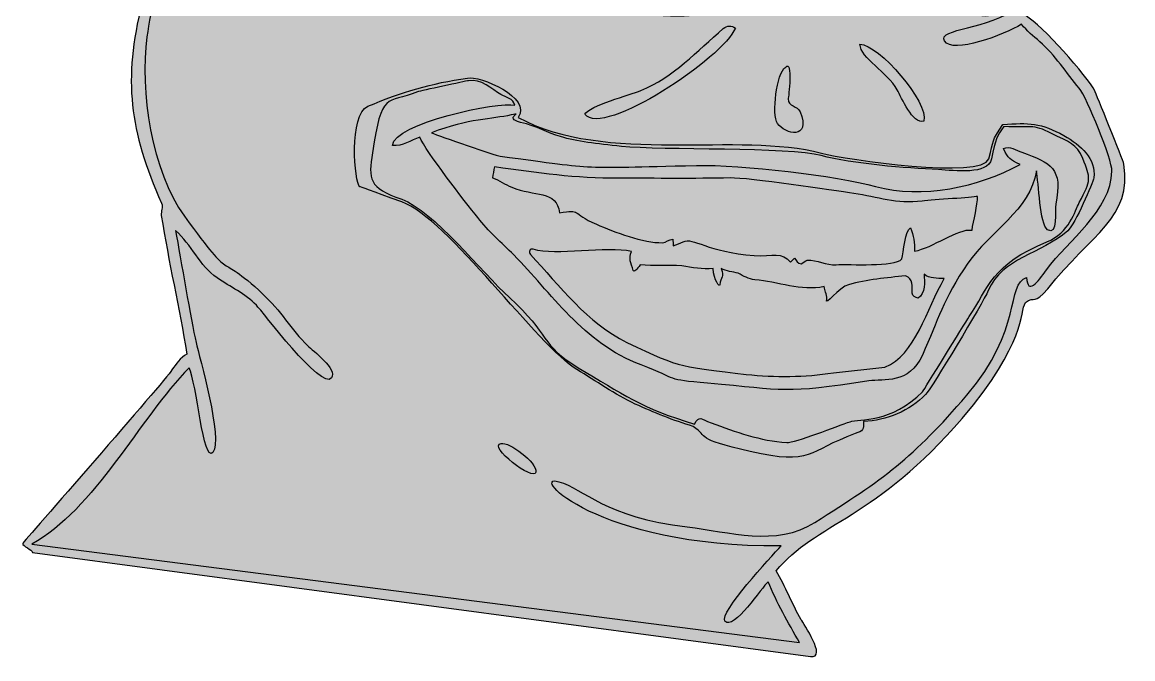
# Model space of a CAD drawing. Header units: millimetres. Extents: x 151 to 318, y -524 to -442.
# Drawn here: x 237.3 to 318.3, y -524.2 to -477.7 of the extents above; entities that cross this region are included whole.
import ezdxf

# ---------------------------------------------------------------- set-up
doc = ezdxf.new("R2010")
doc.units = ezdxf.units.MM
doc.header["$MEASUREMENT"] = 0
doc.layers.add('layer 1', color=7, linetype='Continuous')

msp = doc.modelspace()

# ---------------------------------------------------------------- hatches: boundary and pattern name
at = {"layer": 'layer 1', "true_color": 0x2b2a29}
h = msp.add_hatch(color=250, dxfattribs=at)
edge = h.paths.add_edge_path()
edge.add_spline(control_points=[(276.4222, -443.0042), (278.3652, -443.3502), (280.1379, -444.4755), (281.3663, -446.0076), (281.383, -445.3265), (281.3069, -445.3778), (282.5694, -444.6355), (284.2558, -443.6441), (288.9172, -442.9166), (290.8382, -443.5384), (295.4325, -445.0257), (296.7358, -446.3802), (300.1447, -449.2151), (301.1398, -450.0425), (301.8448, -450.9072), (301.9842, -452.2516), (302.0307, -452.7597), (302.4162, -453.1531), (302.4657, -453.6625), (302.6209, -454.2971), (301.8413, -453.9988), (303.1622, -454.7063), (303.9513, -455.1358), (304.5312, -455.853), (305.3073, -456.3022), (306.9023, -457.2303), (308.3495, -458.5184), (309.2416, -460.1635), (309.4609, -460.5837), (309.7838, -460.98), (309.7899, -461.476), (311.6548, -461.9058), (313.3386, -462.4705), (313.4851, -464.6166), (313.4994, -464.9083), (313.3831, -465.1807), (313.2606, -465.4374), (314.6863, -467.9214), (313.1623, -469.7955), (312.5495, -469.548), (312.4936, -469.6821), (312.457, -469.8229), (312.4411, -469.9686), (312.9604, -469.9302), (313.1098, -470.5354), (313.2253, -470.9319), (313.9361, -472.8641), (310.6077, -475.17), (310.6066, -476.2506), (310.6196, -476.6003), (310.5398, -476.9433), (310.4829, -477.2856), (311.6019, -477.9208), (314.9796, -481.7154), (315.4889, -482.7487), (315.5343, -482.8411), (317.5572, -487.7826), (317.6085, -488.0924), (318.2599, -492.0069), (315.2405, -493.1378), (312.0607, -497.1984), (311.0933, -498.3954), (311.1242, -497.6514), (310.4373, -498.197), (309.9845, -498.9185), (310.5489, -501.0903), (305.8232, -506.6451), (299.6762, -513.8714), (295.1172, -514.3061), (292.2793, -517.7533), (292.9564, -518.9082), (293.4237, -520.1707), (294.1048, -521.3235), (294.233, -521.5485), (296.0293, -524.1754), (294.7829, -524.0079), (294.7829, -524.0079), (238.0923, -516.4098), (238.0923, -516.4098), (238.0923, -516.2257), (237.3424, -515.9484), (237.3771, -515.7681), (237.3973, -515.705), (247.7214, -503.9213), (248.2515, -503.1075), (248.54, -502.6595), (248.8598, -502.2044), (249.3466, -501.9549), (248.7914, -498.5567), (248.0122, -495.2506), (247.4766, -491.8332), (247.4331, -491.5375), (247.6252, -491.2363), (247.4937, -490.9497), (245.1637, -485.661), (244.676, -481.9815), (246.067, -476.3535), (246.764, -473.5332), (247.6812, -468.7419), (248.9742, -466.0753), (249.6489, -464.6831), (250.9854, -461.7619), (251.9894, -460.4984), (252.6854, -459.6232), (255.8812, -454.3334), (256.5247, -453.0884), (258.8458, -448.5988), (257.6901, -446.4795), (264.9982, -443.4577), (267.9084, -442.4642), (273.5847, -442.3383), (276.4222, -443.0042)], knot_values=[0, 0, 0, 0, 0.027027, 0.027027, 0.027027, 0.0540541, 0.0540541, 0.0540541, 0.0810811, 0.0810811, 0.0810811, 0.1081081, 0.1081081, 0.1081081, 0.1351351, 0.1351351, 0.1351351, 0.1621622, 0.1621622, 0.1621622, 0.1891892, 0.1891892, 0.1891892, 0.2162162, 0.2162162, 0.2162162, 0.2432432, 0.2432432, 0.2432432, 0.2702703, 0.2702703, 0.2702703, 0.2972973, 0.2972973, 0.2972973, 0.3243243, 0.3243243, 0.3243243, 0.3513514, 0.3513514, 0.3513514, 0.3783784, 0.3783784, 0.3783784, 0.4054054, 0.4054054, 0.4054054, 0.4324324, 0.4324324, 0.4324324, 0.4594595, 0.4594595, 0.4594595, 0.4864865, 0.4864865, 0.4864865, 0.5135135, 0.5135135, 0.5135135, 0.5405405, 0.5405405, 0.5405405, 0.5675676, 0.5675676, 0.5675676, 0.5945946, 0.5945946, 0.5945946, 0.6216216, 0.6216216, 0.6216216, 0.6486486, 0.6486486, 0.6486486, 0.6756757, 0.6756757, 0.6756757, 0.7027027, 0.7027027, 0.7027027, 0.7297297, 0.7297297, 0.7297297, 0.7567568, 0.7567568, 0.7567568, 0.7837838, 0.7837838, 0.7837838, 0.8108108, 0.8108108, 0.8108108, 0.8378378, 0.8378378, 0.8378378, 0.8648649, 0.8648649, 0.8648649, 0.8918919, 0.8918919, 0.8918919, 0.9189189, 0.9189189, 0.9189189, 0.9459459, 0.9459459, 0.9459459, 0.972973, 0.972973, 0.972973, 1, 1, 1, 1], degree=3, periodic=1)
at = {"layer": 'layer 1', "true_color": 0xfefefe}
h = msp.add_hatch(color=7, dxfattribs=at)
edge = h.paths.add_edge_path()
edge.add_spline(control_points=[(269.0416, -443.644), (273.9185, -443.2542), (279.7276, -443.7452), (281.7648, -448.8741), (282.0218, -449.5378), (282.3265, -450.1816), (282.5999, -450.8381), (277.6079, -449.9055), (273.0245, -449.1137), (268.2482, -451.4557), (267.0222, -452.0567), (265.4507, -452.7521), (264.6521, -453.9101), (265.4894, -454.8635), (268.9212, -450.7865), (274.3248, -450.739), (282.7658, -450.665), (288.41, -452.6657), (290.1059, -461.5654), (284.4603, -459.4235), (284.8389, -460.2558), (279.4438, -459.8054), (274.5237, -459.3945), (275.2786, -458.642), (269.7036, -459.8914), (265.4645, -460.8417), (259.5248, -467.5719), (264.7148, -467.8035), (265.0732, -467.8275), (265.3583, -467.5667), (265.6952, -467.5046), (266.0028, -467.7162), (266.1374, -468.1219), (266.4764, -468.3084), (272.6547, -471.7581), (281.6636, -475.2303), (288.7663, -474.6839), (289.6021, -474.6171), (290.3942, -474.3015), (291.2311, -474.2387), (288.7586, -476.8656), (283.6615, -476.3169), (280.4406, -475.9904), (276.8067, -475.6222), (276.516, -476.1036), (273.3127, -474.3303), (271.4126, -473.2777), (267.7812, -470.2919), (267.5237, -471.3138), (267.3694, -471.9261), (272.2509, -474.9064), (272.73, -475.3186), (274.744, -477.042), (280.8491, -476.8405), (283.8444, -477.2473), (285.8339, -477.5176), (294.6389, -476.9811), (292.4391, -473.2076), (292.2592, -473.2705), (292.0791, -473.328), (291.898, -473.3796), (291.4024, -467.1545), (287.6526, -465.9126), (282.5218, -463.3976), (278.9586, -461.651), (270.3427, -461.3018), (267.3315, -464.3021), (265.5668, -466.0606), (265.457, -466.7191), (264.3951, -466.759), (264.4903, -465.3276), (268.0075, -461.2753), (271.3993, -460.6895), (277.793, -459.5863), (284.7284, -461.743), (289.514, -466.2218), (292.2647, -468.7963), (292.5543, -472.9161), (293.9633, -472.0937), (293.4043, -467.9395), (288.1989, -462.8173), (284.4151, -461.6073), (283.7313, -461.3903), (283.0441, -461.1646), (282.4206, -460.8012), (284.3629, -461.0911), (286.197, -461.1372), (288.0425, -461.9253), (293.4522, -464.2363), (291.8701, -466.1989), (293.2318, -468.5289), (294.7336, -467.0993), (292.7612, -463.7383), (291.3447, -462.2643), (291.1621, -462.0747), (290.5808, -457.3743), (289.0019, -455.5042), (282.0508, -447.2704), (286.2099, -457.1857), (281.5708, -446.2866), (284.1557, -445.2094), (287.0419, -443.7224), (290.5916, -444.5049), (293.3372, -445.137), (299.3755, -448.9769), (300.9795, -451.7256), (301.3746, -452.403), (301.369, -453.2059), (301.8114, -453.8902), (298.8295, -452.1961), (289.9267, -451.2912), (287.908, -453.4993), (288.692, -454.2776), (297.3254, -449.986), (306.4053, -458.135), (307.3817, -459.0059), (308.1629, -460.0907), (308.7406, -461.2604), (306.8704, -461.128), (299.9902, -461.0794), (298.8343, -461.8657), (300.0368, -463.4425), (307.4847, -460.6847), (311.3574, -462.8997), (311.6813, -463.0798), (311.7693, -463.4622), (311.8754, -463.7881), (303.8433, -460.3812), (296.3686, -464.3639), (296.4401, -465.9548), (298.0039, -466.1029), (299.6114, -463.2886), (305.1838, -463.2278), (307.4228, -463.203), (312.9215, -463.8829), (312.1839, -467.3287), (310.1761, -465.568), (308.5561, -464.2103), (305.1828, -464.3632), (297.3297, -464.7182), (298.2776, -468.0739), (295.0195, -471.947), (294.1939, -472.9283), (295.8881, -473.9673), (296.9917, -474.0435), (299.05, -474.1853), (306.6273, -474.5087), (308.0556, -474.0556), (309.756, -473.5163), (310.7145, -472.4427), (311.8865, -471.1394), (312.4447, -472.82), (309.4653, -475.6107), (308.0788, -476.1056), (307.49, -476.3119), (306.8645, -476.4275), (306.3212, -476.7483), (306.9542, -477.8753), (309.0117, -476.9605), (309.8668, -476.6056), (307.8123, -478.3426), (303.9933, -478.1612), (304.5414, -479.113), (305.1179, -480.1142), (308.9014, -478.6488), (310.149, -477.8976), (310.5508, -478.3636), (311.0153, -478.7659), (311.4796, -479.1666), (312.5799, -480.1111), (313.4332, -481.4552), (314.3636, -482.5634), (314.894, -483.1962), (316.7656, -487.8064), (316.7435, -488.5995), (316.6618, -491.533), (313.5414, -493.638), (311.9776, -495.7962), (311.3328, -496.715), (310.5905, -497.6753), (310.5247, -496.3734), (309.0188, -496.8434), (310.2643, -500.1627), (306.1663, -504.9574), (302.2361, -509.5557), (300.1011, -511.0503), (295.0986, -514.2344), (292.288, -516.023), (288.8415, -514.9061), (285.8034, -514.55), (279.7439, -513.8395), (278.3016, -511.7894), (276.4385, -511.2553), (274.2621, -510.6311), (279.0725, -516.0224), (292.6325, -515.9463), (291.9178, -516.7364), (288.0844, -520.8341), (288.5464, -521.4245), (289.1368, -522.1789), (291.2878, -518.8992), (291.6874, -518.5527), (292.3103, -520.089), (293.1531, -521.5473), (293.9753, -522.9847), (293.9753, -522.9847), (238.0316, -515.803), (238.0316, -515.803), (242.6019, -513.3389), (245.8906, -506.6333), (249.4962, -502.9506), (250.0762, -504.0149), (250.5149, -509.9484), (251.2314, -509.1192), (252.0028, -508.227), (250.2343, -502.0928), (250.0062, -501.0953), (249.6408, -499.4953), (248.8936, -495.0221), (248.5188, -492.9394), (249.6721, -493.9622), (250.2613, -495.5013), (251.5422, -496.3978), (252.5126, -497.0394), (253.5811, -497.5565), (254.4089, -498.3923), (254.7609, -498.7364), (259.1905, -504.6466), (259.8742, -503.6907), (260.3279, -503.0556), (258.512, -501.6893), (258.1438, -501.3371), (256.9486, -500.1914), (256.1322, -498.712), (254.9026, -497.5979), (251.2682, -494.1922), (252.9923, -497.1487), (249.1665, -491.8981), (246.7686, -488.6072), (245.8856, -482.7558), (246.4294, -478.8084), (246.9681, -474.8971), (249.3721, -466.2549), (251.5312, -462.9767), (253.554, -459.9047), (256.6297, -455.0383), (258.0012, -451.735), (260.3239, -446.1382), (263.2651, -444.4288), (269.0416, -443.644)], knot_values=[0, 0, 0, 0, 0.0120482, 0.0120482, 0.0120482, 0.0240964, 0.0240964, 0.0240964, 0.0361446, 0.0361446, 0.0361446, 0.0481928, 0.0481928, 0.0481928, 0.060241, 0.060241, 0.060241, 0.0722892, 0.0722892, 0.0722892, 0.0843373, 0.0843373, 0.0843373, 0.0963855, 0.0963855, 0.0963855, 0.1084337, 0.1084337, 0.1084337, 0.1204819, 0.1204819, 0.1204819, 0.1325301, 0.1325301, 0.1325301, 0.1445783, 0.1445783, 0.1445783, 0.1566265, 0.1566265, 0.1566265, 0.1686747, 0.1686747, 0.1686747, 0.1807229, 0.1807229, 0.1807229, 0.1927711, 0.1927711, 0.1927711, 0.2048193, 0.2048193, 0.2048193, 0.2168675, 0.2168675, 0.2168675, 0.2289157, 0.2289157, 0.2289157, 0.2409639, 0.2409639, 0.2409639, 0.253012, 0.253012, 0.253012, 0.2650602, 0.2650602, 0.2650602, 0.2771084, 0.2771084, 0.2771084, 0.2891566, 0.2891566, 0.2891566, 0.3012048, 0.3012048, 0.3012048, 0.313253, 0.313253, 0.313253, 0.3253012, 0.3253012, 0.3253012, 0.3373494, 0.3373494, 0.3373494, 0.3493976, 0.3493976, 0.3493976, 0.3614458, 0.3614458, 0.3614458, 0.373494, 0.373494, 0.373494, 0.3855422, 0.3855422, 0.3855422, 0.3975904, 0.3975904, 0.3975904, 0.4096386, 0.4096386, 0.4096386, 0.4216867, 0.4216867, 0.4216867, 0.4337349, 0.4337349, 0.4337349, 0.4457831, 0.4457831, 0.4457831, 0.4578313, 0.4578313, 0.4578313, 0.4698795, 0.4698795, 0.4698795, 0.4819277, 0.4819277, 0.4819277, 0.4939759, 0.4939759, 0.4939759, 0.5060241, 0.5060241, 0.5060241, 0.5180723, 0.5180723, 0.5180723, 0.5301205, 0.5301205, 0.5301205, 0.5421687, 0.5421687, 0.5421687, 0.5542169, 0.5542169, 0.5542169, 0.5662651, 0.5662651, 0.5662651, 0.5783133, 0.5783133, 0.5783133, 0.5903614, 0.5903614, 0.5903614, 0.6024096, 0.6024096, 0.6024096, 0.6144578, 0.6144578, 0.6144578, 0.626506, 0.626506, 0.626506, 0.6385542, 0.6385542, 0.6385542, 0.6506024, 0.6506024, 0.6506024, 0.6626506, 0.6626506, 0.6626506, 0.6746988, 0.6746988, 0.6746988, 0.686747, 0.686747, 0.686747, 0.6987952, 0.6987952, 0.6987952, 0.7108434, 0.7108434, 0.7108434, 0.7228916, 0.7228916, 0.7228916, 0.7349398, 0.7349398, 0.7349398, 0.746988, 0.746988, 0.746988, 0.7590361, 0.7590361, 0.7590361, 0.7710843, 0.7710843, 0.7710843, 0.7831325, 0.7831325, 0.7831325, 0.7951807, 0.7951807, 0.7951807, 0.8072289, 0.8072289, 0.8072289, 0.8192771, 0.8192771, 0.8192771, 0.8313253, 0.8313253, 0.8313253, 0.8433735, 0.8433735, 0.8433735, 0.8554217, 0.8554217, 0.8554217, 0.8674699, 0.8674699, 0.8674699, 0.8795181, 0.8795181, 0.8795181, 0.8915663, 0.8915663, 0.8915663, 0.9036145, 0.9036145, 0.9036145, 0.9156627, 0.9156627, 0.9156627, 0.9277108, 0.9277108, 0.9277108, 0.939759, 0.939759, 0.939759, 0.9518072, 0.9518072, 0.9518072, 0.9638554, 0.9638554, 0.9638554, 0.9759036, 0.9759036, 0.9759036, 0.9879518, 0.9879518, 0.9879518, 1, 1, 1, 1], degree=3, periodic=1)
h = msp.add_hatch(color=7, dxfattribs=at)
edge = h.paths.add_edge_path()
edge.add_spline(control_points=[(288.4262, -478.2103), (286.499, -479.8337), (284.8229, -481.7561), (282.4185, -482.7314), (281.6638, -483.0376), (278.6026, -483.8549), (278.3388, -484.457), (279.6645, -486.2155), (288.4672, -480.3132), (289.3024, -478.1678), (289.0455, -477.9422), (288.6731, -477.9988), (288.4262, -478.2103)], knot_values=[0, 0, 0, 0, 0.25, 0.25, 0.25, 0.5, 0.5, 0.5, 0.75, 0.75, 0.75, 1, 1, 1, 1], degree=3, periodic=1)
h = msp.add_hatch(color=7, dxfattribs=at)
edge = h.paths.add_edge_path()
edge.add_spline(control_points=[(298.381, -479.3569), (298.419, -480.3732), (300.3761, -481.38), (301.0927, -482.6706), (301.4074, -483.237), (302.2206, -485.2045), (303.0417, -484.9555), (303.4052, -483.6136), (299.7536, -479.3397), (298.381, -479.3569)], knot_values=[0, 0, 0, 0, 0.3333333, 0.3333333, 0.3333333, 0.6666667, 0.6666667, 0.6666667, 1, 1, 1, 1], degree=3, periodic=1)
h = msp.add_hatch(color=7, dxfattribs=at)
edge = h.paths.add_edge_path()
edge.add_spline(control_points=[(292.9705, -481.0226), (292.2873, -481.4519), (291.9468, -484.4893), (292.3694, -485.1257), (292.915, -485.9469), (294.8597, -486.3295), (294.0208, -484.2706), (293.8449, -483.8526), (293.105, -483.8719), (293.1567, -483.3427), (293.1624, -483.2382), (293.5189, -480.4503), (292.9705, -481.0226)], knot_values=[0, 0, 0, 0, 0.25, 0.25, 0.25, 0.5, 0.5, 0.5, 0.75, 0.75, 0.75, 1, 1, 1, 1], degree=3, periodic=1)
h = msp.add_hatch(color=7, dxfattribs=at)
edge = h.paths.add_edge_path()
edge.add_spline(control_points=[(269.7835, -481.8156), (267.1909, -482.1969), (264.9531, -482.8391), (262.52, -483.8779), (261.1307, -484.471), (261.5332, -489.4919), (261.9485, -489.7467), (261.9545, -489.75), (262.7517, -490.0352), (265.0114, -490.848), (268.2557, -492.0012), (275.0093, -501.4426), (277.7529, -503.0781), (279.156, -503.9151), (280.521, -504.8902), (281.9999, -505.5907), (283.3787, -506.2169), (284.7815, -506.7998), (286.2367, -507.224), (287.4239, -508.0261), (286.2417, -508.1017), (290.392, -509.0563), (294.9502, -510.1048), (294.5255, -509.0202), (298.0317, -507.754), (298.6019, -507.5482), (298.6854, -507.4509), (298.636, -506.8586), (300.3064, -506.834), (302.0273, -506.0721), (303.1681, -504.8936), (303.5633, -504.4857), (307.3585, -498.1981), (307.7235, -497.3228), (308.7309, -494.9091), (311.5725, -494.6718), (313.5192, -492.962), (314.0613, -492.486), (315.3673, -489.4315), (315.418, -489.0921), (315.6064, -487.7131), (314.4713, -486.7), (313.2371, -486.0108), (311.5958, -485.0946), (310.6648, -485.047), (308.7962, -485.2148), (307.9147, -486.4386), (308.1703, -486.326), (307.7631, -487.7128), (307.3306, -489.1852), (297.3306, -487.7734), (295.571, -487.295), (289.6295, -485.6792), (279.8067, -488.1612), (273.4768, -484.6886), (274.5392, -483.2234), (270.6492, -481.6211), (269.7835, -481.8156)], knot_values=[0, 0, 0, 0, 0.0526316, 0.0526316, 0.0526316, 0.1052632, 0.1052632, 0.1052632, 0.1578947, 0.1578947, 0.1578947, 0.2105263, 0.2105263, 0.2105263, 0.2631579, 0.2631579, 0.2631579, 0.3157895, 0.3157895, 0.3157895, 0.3684211, 0.3684211, 0.3684211, 0.4210526, 0.4210526, 0.4210526, 0.4736842, 0.4736842, 0.4736842, 0.5263158, 0.5263158, 0.5263158, 0.5789474, 0.5789474, 0.5789474, 0.6315789, 0.6315789, 0.6315789, 0.6842105, 0.6842105, 0.6842105, 0.7368421, 0.7368421, 0.7368421, 0.7894737, 0.7894737, 0.7894737, 0.8421053, 0.8421053, 0.8421053, 0.8947368, 0.8947368, 0.8947368, 0.9473684, 0.9473684, 0.9473684, 1, 1, 1, 1], degree=3, periodic=1)
h = msp.add_hatch(color=7, dxfattribs=at)
edge = h.paths.add_edge_path()
edge.add_spline(control_points=[(269.8552, -482.0162), (270.7846, -481.8068), (271.5555, -482.6462), (272.2178, -483.0277), (272.5924, -483.2305), (273.1297, -483.3071), (273.2258, -483.8021), (272.136, -483.4852), (264.3536, -485.1218), (264.3314, -486.7324), (265.0589, -486.8277), (265.6568, -486.3509), (266.3136, -486.1365), (266.7159, -487.1219), (269.635, -490.8777), (270.5302, -491.9851), (271.3072, -492.9879), (272.2604, -493.8329), (273.163, -494.7169), (275.8679, -497.4491), (278.1999, -501.1363), (282.4348, -502.7455), (285.3314, -503.8461), (284.0959, -503.7907), (287.2835, -504.0742), (293.0123, -504.583), (292.796, -504.8749), (299.0377, -503.9059), (300.121, -503.7377), (301.9478, -504.1842), (302.9295, -502.0247), (304.1166, -499.414), (304.4117, -497.9817), (306.2395, -495.3202), (307.8034, -493.0426), (310.8008, -491.4431), (311.242, -488.5883), (311.3963, -489.4407), (311.4841, -492.4978), (312.0453, -492.8756), (312.8008, -493.3835), (312.5735, -491.3912), (312.6493, -491.0146), (313.1811, -488.3764), (312.3076, -488.0106), (310.1846, -487.2335), (309.7514, -487.0897), (309.3072, -486.7561), (308.8379, -486.947), (309.2266, -487.7463), (309.2605, -487.7258), (310.0458, -488.1245), (307.0239, -489.7677), (302.9053, -490.6484), (299.5182, -489.7174), (296.7091, -488.9454), (289.7022, -488.1194), (286.4652, -488.1924), (277.5993, -488.3923), (279.703, -488.5038), (272.1653, -487.5195), (271.8531, -487.479), (267.7528, -486.0662), (267.1526, -485.8055), (269.9045, -484.7592), (271.559, -484.8297), (272.9696, -484.5067), (274.0009, -484.2699), (272.3135, -484.716), (273.6595, -485.0484), (274.8613, -485.3452), (275.6319, -485.8099), (276.573, -486.0899), (277.7761, -486.4479), (279.1578, -486.6055), (281.0023, -486.8007), (283.9245, -487.1097), (293.2505, -486.8397), (295.5567, -487.4667), (297.845, -488.0891), (301.7276, -488.3839), (304.1065, -488.4979), (305.2847, -488.5543), (307.7133, -488.9023), (307.9564, -487.7202), (308.2647, -486.2202), (308.3578, -486.0666), (308.875, -485.358), (310.8563, -485.4357), (310.9301, -485.1519), (312.3479, -485.854), (313.5967, -486.4814), (314.1817, -486.6211), (314.6126, -487.6865), (315.201, -489.142), (315.25, -489.2067), (314.3566, -490.9054), (314.0406, -491.5066), (313.6564, -493.0904), (311.9878, -493.768), (307.9947, -495.3896), (307.7158, -497.1478), (306.3468, -499.2168), (305.9735, -499.781), (303.0339, -504.5953), (302.9392, -504.6931), (300.6984, -507.0077), (298.3117, -506.6508), (297.6585, -506.88), (296.7521, -507.1976), (293.642, -508.4268), (293.0423, -508.4058), (291.1215, -508.2718), (289.3296, -507.632), (287.536, -506.9685), (286.7639, -506.6827), (286.6838, -506.4014), (286.3316, -507.0497), (282.5396, -505.9451), (281.0232, -504.8322), (277.853, -502.9422), (275.1116, -501.308), (275.7903, -500.5067), (272.8502, -497.8344), (270.8339, -496.0019), (267.2906, -491.468), (264.9971, -490.6617), (262.5528, -489.8025), (262.5753, -489.1998), (262.861, -487.2677), (263.532, -482.7272), (263.871, -483.7127), (266.149, -482.8284), (266.3345, -482.7564), (269.6605, -482.0447), (269.8552, -482.0162)], knot_values=[0, 0, 0, 0, 0.0222222, 0.0222222, 0.0222222, 0.0444444, 0.0444444, 0.0444444, 0.0666667, 0.0666667, 0.0666667, 0.0888889, 0.0888889, 0.0888889, 0.1111111, 0.1111111, 0.1111111, 0.1333333, 0.1333333, 0.1333333, 0.1555556, 0.1555556, 0.1555556, 0.1777778, 0.1777778, 0.1777778, 0.2, 0.2, 0.2, 0.2222222, 0.2222222, 0.2222222, 0.2444444, 0.2444444, 0.2444444, 0.2666667, 0.2666667, 0.2666667, 0.2888889, 0.2888889, 0.2888889, 0.3111111, 0.3111111, 0.3111111, 0.3333333, 0.3333333, 0.3333333, 0.3555556, 0.3555556, 0.3555556, 0.3777778, 0.3777778, 0.3777778, 0.4, 0.4, 0.4, 0.4222222, 0.4222222, 0.4222222, 0.4444444, 0.4444444, 0.4444444, 0.4666667, 0.4666667, 0.4666667, 0.4888889, 0.4888889, 0.4888889, 0.5111111, 0.5111111, 0.5111111, 0.5333333, 0.5333333, 0.5333333, 0.5555556, 0.5555556, 0.5555556, 0.5777778, 0.5777778, 0.5777778, 0.6, 0.6, 0.6, 0.6222222, 0.6222222, 0.6222222, 0.6444444, 0.6444444, 0.6444444, 0.6666667, 0.6666667, 0.6666667, 0.6888889, 0.6888889, 0.6888889, 0.7111111, 0.7111111, 0.7111111, 0.7333333, 0.7333333, 0.7333333, 0.7555556, 0.7555556, 0.7555556, 0.7777778, 0.7777778, 0.7777778, 0.8, 0.8, 0.8, 0.8222222, 0.8222222, 0.8222222, 0.8444444, 0.8444444, 0.8444444, 0.8666667, 0.8666667, 0.8666667, 0.8888889, 0.8888889, 0.8888889, 0.9111111, 0.9111111, 0.9111111, 0.9333333, 0.9333333, 0.9333333, 0.9555556, 0.9555556, 0.9555556, 0.9777778, 0.9777778, 0.9777778, 1, 1, 1, 1], degree=3, periodic=1)
h = msp.add_hatch(color=7, dxfattribs=at)
edge = h.paths.add_edge_path()
edge.add_spline(control_points=[(271.7634, -488.303), (274.9586, -488.7492), (277.5902, -489.1314), (280.8561, -489.1257), (283.5587, -489.121), (286.2533, -489.1618), (288.9552, -489.1034), (290.1775, -489.0771), (296.5069, -490.0189), (297.9375, -490.2294), (299.6614, -490.4831), (301.0448, -491.0388), (302.9069, -490.786), (303.7864, -490.6669), (306.5873, -490.555), (306.9515, -490.4449), (306.9728, -491.0412), (306.6287, -492.2632), (306.5486, -492.915), (305.5322, -492.7463), (303.6668, -494.2336), (302.3619, -494.4399), (302.3667, -493.861), (302.305, -493.2784), (302.066, -492.7463), (301.6806, -492.8348), (301.5501, -494.6036), (301.4287, -495.0035), (300.9198, -495.6426), (297.6476, -495.3506), (296.6384, -495.4407), (295.9159, -495.4901), (295.2642, -495.046), (294.5448, -495.0976), (294.3849, -495.1674), (294.2514, -495.2838), (294.0966, -495.3615), (293.8527, -495.3881), (293.7586, -495.0966), (293.6067, -494.9579), (293.5078, -495.0541), (293.4084, -495.1521), (293.3114, -495.2514), (292.7321, -494.448), (292.0309, -494.8555), (290.6622, -494.7576), (287.2972, -494.5172), (286.2003, -493.4136), (285.5088, -493.7536), (285.269, -493.8632), (285.031, -493.9723), (284.7831, -494.0615), (284.7701, -493.8965), (284.757, -493.7337), (284.7427, -493.5706), (284.4757, -493.6112), (284.248, -493.7861), (283.9847, -493.8257), (282.6467, -493.8572), (280.441, -493.0345), (279.1845, -492.4848), (277.2686, -491.6471), (278.1319, -491.3677), (276.4799, -491.6419), (276.3095, -489.9646), (274.6241, -490.4697), (273.0051, -489.7749), (272.5235, -489.582), (272.0944, -489.2833), (271.6136, -489.0901), (271.6491, -488.825), (271.6936, -488.5611), (271.7634, -488.303)], knot_values=[0, 0, 0, 0, 0.0416667, 0.0416667, 0.0416667, 0.0833333, 0.0833333, 0.0833333, 0.125, 0.125, 0.125, 0.1666667, 0.1666667, 0.1666667, 0.2083333, 0.2083333, 0.2083333, 0.25, 0.25, 0.25, 0.2916667, 0.2916667, 0.2916667, 0.3333333, 0.3333333, 0.3333333, 0.375, 0.375, 0.375, 0.4166667, 0.4166667, 0.4166667, 0.4583333, 0.4583333, 0.4583333, 0.5, 0.5, 0.5, 0.5416667, 0.5416667, 0.5416667, 0.5833333, 0.5833333, 0.5833333, 0.625, 0.625, 0.625, 0.6666667, 0.6666667, 0.6666667, 0.7083333, 0.7083333, 0.7083333, 0.75, 0.75, 0.75, 0.7916667, 0.7916667, 0.7916667, 0.8333333, 0.8333333, 0.8333333, 0.875, 0.875, 0.875, 0.9166667, 0.9166667, 0.9166667, 0.9583333, 0.9583333, 0.9583333, 1, 1, 1, 1], degree=3, periodic=1)
h = msp.add_hatch(color=7, dxfattribs=at)
edge = h.paths.add_edge_path()
edge.add_spline(control_points=[(274.373, -494.6781), (274.2, -494.5229), (274.3377, -494.2102), (274.5816, -494.3043), (276.2044, -494.8166), (279.9363, -494.0429), (281.7336, -494.466), (281.4908, -494.9846), (281.7156, -495.2784), (281.8511, -495.8541), (281.8817, -495.9838), (282.154, -495.7745), (282.364, -495.4334), (283.3726, -495.5602), (284.3935, -495.4437), (285.4055, -495.5118), (286.1543, -495.6439), (286.9132, -495.7725), (287.6774, -495.714), (287.7553, -496.5983), (288.1657, -497.094), (288.1758, -496.9089), (288.2106, -496.2769), (288.5331, -496.3749), (288.2711, -495.6956), (288.6536, -495.9123), (289.0977, -495.9508), (289.5178, -496.055), (289.8982, -496.2523), (290.2735, -496.4901), (290.7141, -496.5232), (292.3817, -496.6609), (294.0977, -497.3888), (295.7753, -497.0322), (295.7905, -497.3338), (295.9571, -497.5175), (295.9757, -497.9672), (295.7512, -498.5541), (296.8954, -497.0443), (297.5378, -496.8925), (298.8979, -496.5232), (300.3076, -496.3755), (301.7028, -496.2532), (302.2604, -496.4161), (302.1975, -497.0484), (302.1935, -497.5058), (302.1704, -497.7507), (302.4415, -497.8086), (302.6165, -497.8805), (303.1489, -497.4886), (303.0961, -496.7135), (303.0476, -496.1215), (303.4575, -496.4666), (304.0189, -496.4138), (304.5188, -496.4386), (303.2735, -498.6479), (302.3731, -502.0787), (300.2053, -502.8929), (300.2053, -502.8929), (296.4431, -503.3072), (296.4431, -503.3072), (294.3464, -503.655), (292.2094, -503.636), (290.0997, -503.4364), (285.4886, -502.8246), (285.4862, -503.0966), (281.4036, -501.0953), (278.5091, -499.6758), (276.5043, -496.9963), (274.373, -494.6781)], knot_values=[0, 0, 0, 0, 0.0434783, 0.0434783, 0.0434783, 0.0869565, 0.0869565, 0.0869565, 0.1304348, 0.1304348, 0.1304348, 0.173913, 0.173913, 0.173913, 0.2173913, 0.2173913, 0.2173913, 0.2608696, 0.2608696, 0.2608696, 0.3043478, 0.3043478, 0.3043478, 0.3478261, 0.3478261, 0.3478261, 0.3913043, 0.3913043, 0.3913043, 0.4347826, 0.4347826, 0.4347826, 0.4782609, 0.4782609, 0.4782609, 0.5217391, 0.5217391, 0.5217391, 0.5652174, 0.5652174, 0.5652174, 0.6086957, 0.6086957, 0.6086957, 0.6521739, 0.6521739, 0.6521739, 0.6956522, 0.6956522, 0.6956522, 0.7391304, 0.7391304, 0.7391304, 0.7826087, 0.7826087, 0.7826087, 0.826087, 0.826087, 0.826087, 0.8695652, 0.8695652, 0.8695652, 0.9130435, 0.9130435, 0.9130435, 0.9565217, 0.9565217, 0.9565217, 1, 1, 1, 1], degree=3, periodic=1)
h = msp.add_hatch(color=7, dxfattribs=at)
edge = h.paths.add_edge_path()
edge.add_spline(control_points=[(272.2461, -508.4755), (271.1701, -508.6246), (274.6502, -511.307), (274.7678, -510.5548), (274.8753, -509.8685), (272.793, -508.3058), (272.2461, -508.4755)], knot_values=[0, 0, 0, 0, 0.5, 0.5, 0.5, 1, 1, 1, 1], degree=3, periodic=1)

# ---------------------------------------------------------------- linework, layer by layer
at = {"layer": 'layer 1', "color": 250}
msp.add_open_spline([(276.4222, -443.0042), (278.3652, -443.3502), (280.1379, -444.4755), (281.3663, -446.0076), (281.383, -445.3265), (281.3069, -445.3778), (282.5694, -444.6355), (284.2558, -443.6441), (288.9172, -442.9166), (290.8382, -443.5384), (295.4325, -445.0257), (296.7358, -446.3802), (300.1447, -449.2151), (301.1398, -450.0425), (301.8448, -450.9072), (301.9842, -452.2516), (302.0307, -452.7597), (302.4162, -453.1531), (302.4657, -453.6625), (302.6209, -454.2971), (301.8413, -453.9988), (303.1622, -454.7063), (303.9513, -455.1358), (304.5312, -455.853), (305.3073, -456.3022), (306.9023, -457.2303), (308.3495, -458.5184), (309.2416, -460.1635), (309.4609, -460.5837), (309.7838, -460.98), (309.7899, -461.476), (311.6548, -461.9058), (313.3386, -462.4705), (313.4851, -464.6166), (313.4994, -464.9083), (313.3831, -465.1807), (313.2606, -465.4374), (314.6863, -467.9214), (313.1623, -469.7955), (312.5495, -469.548), (312.4936, -469.6821), (312.457, -469.8229), (312.4411, -469.9686), (312.9604, -469.9302), (313.1098, -470.5354), (313.2253, -470.9319), (313.9361, -472.8641), (310.6077, -475.17), (310.6066, -476.2506), (310.6196, -476.6003), (310.5398, -476.9433), (310.4829, -477.2856), (311.6019, -477.9208), (314.9796, -481.7154), (315.4889, -482.7487), (315.5343, -482.8411), (317.5572, -487.7826), (317.6085, -488.0924), (318.2599, -492.0069), (315.2405, -493.1378), (312.0607, -497.1984), (311.0933, -498.3954), (311.1242, -497.6514), (310.4373, -498.197), (309.9845, -498.9185), (310.5489, -501.0903), (305.8232, -506.6451), (299.6762, -513.8714), (295.1172, -514.3061), (292.2793, -517.7533), (292.9564, -518.9082), (293.4237, -520.1707), (294.1048, -521.3235), (294.233, -521.5485), (296.0293, -524.1754), (294.7829, -524.0079), (294.7829, -524.0079), (238.0923, -516.4098), (238.0923, -516.4098), (238.0923, -516.2257), (237.3424, -515.9484), (237.3771, -515.7681), (237.3973, -515.705), (247.7214, -503.9213), (248.2515, -503.1075), (248.54, -502.6595), (248.8598, -502.2044), (249.3466, -501.9549), (248.7914, -498.5567), (248.0122, -495.2506), (247.4766, -491.8332), (247.4331, -491.5375), (247.6252, -491.2363), (247.4937, -490.9497), (245.1637, -485.661), (244.676, -481.9815), (246.067, -476.3535), (246.764, -473.5332), (247.6812, -468.7419), (248.9742, -466.0753), (249.6489, -464.6831), (250.9854, -461.7619), (251.9894, -460.4984), (252.6854, -459.6232), (255.8812, -454.3334), (256.5247, -453.0884), (258.8458, -448.5988), (257.6901, -446.4795), (264.9982, -443.4577), (267.9084, -442.4642), (273.5847, -442.3383), (276.4222, -443.0042)], degree=3, knots=[0, 0, 0, 0, 0.027027, 0.027027, 0.027027, 0.0540541, 0.0540541, 0.0540541, 0.0810811, 0.0810811, 0.0810811, 0.1081081, 0.1081081, 0.1081081, 0.1351351, 0.1351351, 0.1351351, 0.1621622, 0.1621622, 0.1621622, 0.1891892, 0.1891892, 0.1891892, 0.2162162, 0.2162162, 0.2162162, 0.2432432, 0.2432432, 0.2432432, 0.2702703, 0.2702703, 0.2702703, 0.2972973, 0.2972973, 0.2972973, 0.3243243, 0.3243243, 0.3243243, 0.3513514, 0.3513514, 0.3513514, 0.3783784, 0.3783784, 0.3783784, 0.4054054, 0.4054054, 0.4054054, 0.4324324, 0.4324324, 0.4324324, 0.4594595, 0.4594595, 0.4594595, 0.4864865, 0.4864865, 0.4864865, 0.5135135, 0.5135135, 0.5135135, 0.5405405, 0.5405405, 0.5405405, 0.5675676, 0.5675676, 0.5675676, 0.5945946, 0.5945946, 0.5945946, 0.6216216, 0.6216216, 0.6216216, 0.6486486, 0.6486486, 0.6486486, 0.6756757, 0.6756757, 0.6756757, 0.7027027, 0.7027027, 0.7027027, 0.7297297, 0.7297297, 0.7297297, 0.7567568, 0.7567568, 0.7567568, 0.7837838, 0.7837838, 0.7837838, 0.8108108, 0.8108108, 0.8108108, 0.8378378, 0.8378378, 0.8378378, 0.8648649, 0.8648649, 0.8648649, 0.8918919, 0.8918919, 0.8918919, 0.9189189, 0.9189189, 0.9189189, 0.9459459, 0.9459459, 0.9459459, 0.972973, 0.972973, 0.972973, 1, 1, 1, 1], dxfattribs=at)
at = {"layer": 'layer 1', "color": 7}
for points, knots in [([(269.0416, -443.644), (273.9185, -443.2542), (279.7276, -443.7452), (281.7648, -448.8741), (282.0218, -449.5378), (282.3265, -450.1816), (282.5999, -450.8381), (277.6079, -449.9055), (273.0245, -449.1137), (268.2482, -451.4557), (267.0222, -452.0567), (265.4507, -452.7521), (264.6521, -453.9101), (265.4894, -454.8635), (268.9212, -450.7865), (274.3248, -450.739), (282.7658, -450.665), (288.41, -452.6657), (290.1059, -461.5654), (284.4603, -459.4235), (284.8389, -460.2558), (279.4438, -459.8054), (274.5237, -459.3945), (275.2786, -458.642), (269.7036, -459.8914), (265.4645, -460.8417), (259.5248, -467.5719), (264.7148, -467.8035), (265.0732, -467.8275), (265.3583, -467.5667), (265.6952, -467.5046), (266.0028, -467.7162), (266.1374, -468.1219), (266.4764, -468.3084), (272.6547, -471.7581), (281.6636, -475.2303), (288.7663, -474.6839), (289.6021, -474.6171), (290.3942, -474.3015), (291.2311, -474.2387), (288.7586, -476.8656), (283.6615, -476.3169), (280.4406, -475.9904), (276.8067, -475.6222), (276.516, -476.1036), (273.3127, -474.3303), (271.4126, -473.2777), (267.7812, -470.2919), (267.5237, -471.3138), (267.3694, -471.9261), (272.2509, -474.9064), (272.73, -475.3186), (274.744, -477.042), (280.8491, -476.8405), (283.8444, -477.2473), (285.8339, -477.5176), (294.6389, -476.9811), (292.4391, -473.2076), (292.2592, -473.2705), (292.0791, -473.328), (291.898, -473.3796), (291.4024, -467.1545), (287.6526, -465.9126), (282.5218, -463.3976), (278.9586, -461.651), (270.3427, -461.3018), (267.3315, -464.3021), (265.5668, -466.0606), (265.457, -466.7191), (264.3951, -466.759), (264.4903, -465.3276), (268.0075, -461.2753), (271.3993, -460.6895), (277.793, -459.5863), (284.7284, -461.743), (289.514, -466.2218), (292.2647, -468.7963), (292.5543, -472.9161), (293.9633, -472.0937), (293.4043, -467.9395), (288.1989, -462.8173), (284.4151, -461.6073), (283.7313, -461.3903), (283.0441, -461.1646), (282.4206, -460.8012), (284.3629, -461.0911), (286.197, -461.1372), (288.0425, -461.9253), (293.4522, -464.2363), (291.8701, -466.1989), (293.2318, -468.5289), (294.7336, -467.0993), (292.7612, -463.7383), (291.3447, -462.2643), (291.1621, -462.0747), (290.5808, -457.3743), (289.0019, -455.5042), (282.0508, -447.2704), (286.2099, -457.1857), (281.5708, -446.2866), (284.1557, -445.2094), (287.0419, -443.7224), (290.5916, -444.5049), (293.3372, -445.137), (299.3755, -448.9769), (300.9795, -451.7256), (301.3746, -452.403), (301.369, -453.2059), (301.8114, -453.8902), (298.8295, -452.1961), (289.9267, -451.2912), (287.908, -453.4993), (288.692, -454.2776), (297.3254, -449.986), (306.4053, -458.135), (307.3817, -459.0059), (308.1629, -460.0907), (308.7406, -461.2604), (306.8704, -461.128), (299.9902, -461.0794), (298.8343, -461.8657), (300.0368, -463.4425), (307.4847, -460.6847), (311.3574, -462.8997), (311.6813, -463.0798), (311.7693, -463.4622), (311.8754, -463.7881), (303.8433, -460.3812), (296.3686, -464.3639), (296.4401, -465.9548), (298.0039, -466.1029), (299.6114, -463.2886), (305.1838, -463.2278), (307.4228, -463.203), (312.9215, -463.8829), (312.1839, -467.3287), (310.1761, -465.568), (308.5561, -464.2103), (305.1828, -464.3632), (297.3297, -464.7182), (298.2776, -468.0739), (295.0195, -471.947), (294.1939, -472.9283), (295.8881, -473.9673), (296.9917, -474.0435), (299.05, -474.1853), (306.6273, -474.5087), (308.0556, -474.0556), (309.756, -473.5163), (310.7145, -472.4427), (311.8865, -471.1394), (312.4447, -472.82), (309.4653, -475.6107), (308.0788, -476.1056), (307.49, -476.3119), (306.8645, -476.4275), (306.3212, -476.7483), (306.9542, -477.8753), (309.0117, -476.9605), (309.8668, -476.6056), (307.8123, -478.3426), (303.9933, -478.1612), (304.5414, -479.113), (305.1179, -480.1142), (308.9014, -478.6488), (310.149, -477.8976), (310.5508, -478.3636), (311.0153, -478.7659), (311.4796, -479.1666), (312.5799, -480.1111), (313.4332, -481.4552), (314.3636, -482.5634), (314.894, -483.1962), (316.7656, -487.8064), (316.7435, -488.5995), (316.6618, -491.533), (313.5414, -493.638), (311.9776, -495.7962), (311.3328, -496.715), (310.5905, -497.6753), (310.5247, -496.3734), (309.0188, -496.8434), (310.2643, -500.1627), (306.1663, -504.9574), (302.2361, -509.5557), (300.1011, -511.0503), (295.0986, -514.2344), (292.288, -516.023), (288.8415, -514.9061), (285.8034, -514.55), (279.7439, -513.8395), (278.3016, -511.7894), (276.4385, -511.2553), (274.2621, -510.6311), (279.0725, -516.0224), (292.6325, -515.9463), (291.9178, -516.7364), (288.0844, -520.8341), (288.5464, -521.4245), (289.1368, -522.1789), (291.2878, -518.8992), (291.6874, -518.5527), (292.3103, -520.089), (293.1531, -521.5473), (293.9753, -522.9847), (293.9753, -522.9847), (238.0316, -515.803), (238.0316, -515.803), (242.6019, -513.3389), (245.8906, -506.6333), (249.4962, -502.9506), (250.0762, -504.0149), (250.5149, -509.9484), (251.2314, -509.1192), (252.0028, -508.227), (250.2343, -502.0928), (250.0062, -501.0953), (249.6408, -499.4953), (248.8936, -495.0221), (248.5188, -492.9394), (249.6721, -493.9622), (250.2613, -495.5013), (251.5422, -496.3978), (252.5126, -497.0394), (253.5811, -497.5565), (254.4089, -498.3923), (254.7609, -498.7364), (259.1905, -504.6466), (259.8742, -503.6907), (260.3279, -503.0556), (258.512, -501.6893), (258.1438, -501.3371), (256.9486, -500.1914), (256.1322, -498.712), (254.9026, -497.5979), (251.2682, -494.1922), (252.9923, -497.1487), (249.1665, -491.8981), (246.7686, -488.6072), (245.8856, -482.7558), (246.4294, -478.8084), (246.9681, -474.8971), (249.3721, -466.2549), (251.5312, -462.9767), (253.554, -459.9047), (256.6297, -455.0383), (258.0012, -451.735), (260.3239, -446.1382), (263.2651, -444.4288), (269.0416, -443.644)], [0, 0, 0, 0, 0.0120482, 0.0120482, 0.0120482, 0.0240964, 0.0240964, 0.0240964, 0.0361446, 0.0361446, 0.0361446, 0.0481928, 0.0481928, 0.0481928, 0.060241, 0.060241, 0.060241, 0.0722892, 0.0722892, 0.0722892, 0.0843373, 0.0843373, 0.0843373, 0.0963855, 0.0963855, 0.0963855, 0.1084337, 0.1084337, 0.1084337, 0.1204819, 0.1204819, 0.1204819, 0.1325301, 0.1325301, 0.1325301, 0.1445783, 0.1445783, 0.1445783, 0.1566265, 0.1566265, 0.1566265, 0.1686747, 0.1686747, 0.1686747, 0.1807229, 0.1807229, 0.1807229, 0.1927711, 0.1927711, 0.1927711, 0.2048193, 0.2048193, 0.2048193, 0.2168675, 0.2168675, 0.2168675, 0.2289157, 0.2289157, 0.2289157, 0.2409639, 0.2409639, 0.2409639, 0.253012, 0.253012, 0.253012, 0.2650602, 0.2650602, 0.2650602, 0.2771084, 0.2771084, 0.2771084, 0.2891566, 0.2891566, 0.2891566, 0.3012048, 0.3012048, 0.3012048, 0.313253, 0.313253, 0.313253, 0.3253012, 0.3253012, 0.3253012, 0.3373494, 0.3373494, 0.3373494, 0.3493976, 0.3493976, 0.3493976, 0.3614458, 0.3614458, 0.3614458, 0.373494, 0.373494, 0.373494, 0.3855422, 0.3855422, 0.3855422, 0.3975904, 0.3975904, 0.3975904, 0.4096386, 0.4096386, 0.4096386, 0.4216867, 0.4216867, 0.4216867, 0.4337349, 0.4337349, 0.4337349, 0.4457831, 0.4457831, 0.4457831, 0.4578313, 0.4578313, 0.4578313, 0.4698795, 0.4698795, 0.4698795, 0.4819277, 0.4819277, 0.4819277, 0.4939759, 0.4939759, 0.4939759, 0.5060241, 0.5060241, 0.5060241, 0.5180723, 0.5180723, 0.5180723, 0.5301205, 0.5301205, 0.5301205, 0.5421687, 0.5421687, 0.5421687, 0.5542169, 0.5542169, 0.5542169, 0.5662651, 0.5662651, 0.5662651, 0.5783133, 0.5783133, 0.5783133, 0.5903614, 0.5903614, 0.5903614, 0.6024096, 0.6024096, 0.6024096, 0.6144578, 0.6144578, 0.6144578, 0.626506, 0.626506, 0.626506, 0.6385542, 0.6385542, 0.6385542, 0.6506024, 0.6506024, 0.6506024, 0.6626506, 0.6626506, 0.6626506, 0.6746988, 0.6746988, 0.6746988, 0.686747, 0.686747, 0.686747, 0.6987952, 0.6987952, 0.6987952, 0.7108434, 0.7108434, 0.7108434, 0.7228916, 0.7228916, 0.7228916, 0.7349398, 0.7349398, 0.7349398, 0.746988, 0.746988, 0.746988, 0.7590361, 0.7590361, 0.7590361, 0.7710843, 0.7710843, 0.7710843, 0.7831325, 0.7831325, 0.7831325, 0.7951807, 0.7951807, 0.7951807, 0.8072289, 0.8072289, 0.8072289, 0.8192771, 0.8192771, 0.8192771, 0.8313253, 0.8313253, 0.8313253, 0.8433735, 0.8433735, 0.8433735, 0.8554217, 0.8554217, 0.8554217, 0.8674699, 0.8674699, 0.8674699, 0.8795181, 0.8795181, 0.8795181, 0.8915663, 0.8915663, 0.8915663, 0.9036145, 0.9036145, 0.9036145, 0.9156627, 0.9156627, 0.9156627, 0.9277108, 0.9277108, 0.9277108, 0.939759, 0.939759, 0.939759, 0.9518072, 0.9518072, 0.9518072, 0.9638554, 0.9638554, 0.9638554, 0.9759036, 0.9759036, 0.9759036, 0.9879518, 0.9879518, 0.9879518, 1, 1, 1, 1]), ([(288.4262, -478.2103), (286.499, -479.8337), (284.8229, -481.7561), (282.4185, -482.7314), (281.6638, -483.0376), (278.6026, -483.8549), (278.3388, -484.457), (279.6645, -486.2155), (288.4672, -480.3132), (289.3024, -478.1678), (289.0455, -477.9422), (288.6731, -477.9988), (288.4262, -478.2103)], [0, 0, 0, 0, 0.25, 0.25, 0.25, 0.5, 0.5, 0.5, 0.75, 0.75, 0.75, 1, 1, 1, 1]), ([(298.381, -479.3569), (298.419, -480.3732), (300.3761, -481.38), (301.0927, -482.6706), (301.4074, -483.237), (302.2206, -485.2045), (303.0417, -484.9555), (303.4052, -483.6136), (299.7536, -479.3397), (298.381, -479.3569)], [0, 0, 0, 0, 0.3333333, 0.3333333, 0.3333333, 0.6666667, 0.6666667, 0.6666667, 1, 1, 1, 1]), ([(292.9705, -481.0226), (292.2873, -481.4519), (291.9468, -484.4893), (292.3694, -485.1257), (292.915, -485.9469), (294.8597, -486.3295), (294.0208, -484.2706), (293.8449, -483.8526), (293.105, -483.8719), (293.1567, -483.3427), (293.1624, -483.2382), (293.5189, -480.4503), (292.9705, -481.0226)], [0, 0, 0, 0, 0.25, 0.25, 0.25, 0.5, 0.5, 0.5, 0.75, 0.75, 0.75, 1, 1, 1, 1]), ([(269.7835, -481.8156), (267.1909, -482.1969), (264.9531, -482.8391), (262.52, -483.8779), (261.1307, -484.471), (261.5332, -489.4919), (261.9485, -489.7467), (261.9545, -489.75), (262.7517, -490.0352), (265.0114, -490.848), (268.2557, -492.0012), (275.0093, -501.4426), (277.7529, -503.0781), (279.156, -503.9151), (280.521, -504.8902), (281.9999, -505.5907), (283.3787, -506.2169), (284.7815, -506.7998), (286.2367, -507.224), (287.4239, -508.0261), (286.2417, -508.1017), (290.392, -509.0563), (294.9502, -510.1048), (294.5255, -509.0202), (298.0317, -507.754), (298.6019, -507.5482), (298.6854, -507.4509), (298.636, -506.8586), (300.3064, -506.834), (302.0273, -506.0721), (303.1681, -504.8936), (303.5633, -504.4857), (307.3585, -498.1981), (307.7235, -497.3228), (308.7309, -494.9091), (311.5725, -494.6718), (313.5192, -492.962), (314.0613, -492.486), (315.3673, -489.4315), (315.418, -489.0921), (315.6064, -487.7131), (314.4713, -486.7), (313.2371, -486.0108), (311.5958, -485.0946), (310.6648, -485.047), (308.7962, -485.2148), (307.9147, -486.4386), (308.1703, -486.326), (307.7631, -487.7128), (307.3306, -489.1852), (297.3306, -487.7734), (295.571, -487.295), (289.6295, -485.6792), (279.8067, -488.1612), (273.4768, -484.6886), (274.5392, -483.2234), (270.6492, -481.6211), (269.7835, -481.8156)], [0, 0, 0, 0, 0.0526316, 0.0526316, 0.0526316, 0.1052632, 0.1052632, 0.1052632, 0.1578947, 0.1578947, 0.1578947, 0.2105263, 0.2105263, 0.2105263, 0.2631579, 0.2631579, 0.2631579, 0.3157895, 0.3157895, 0.3157895, 0.3684211, 0.3684211, 0.3684211, 0.4210526, 0.4210526, 0.4210526, 0.4736842, 0.4736842, 0.4736842, 0.5263158, 0.5263158, 0.5263158, 0.5789474, 0.5789474, 0.5789474, 0.6315789, 0.6315789, 0.6315789, 0.6842105, 0.6842105, 0.6842105, 0.7368421, 0.7368421, 0.7368421, 0.7894737, 0.7894737, 0.7894737, 0.8421053, 0.8421053, 0.8421053, 0.8947368, 0.8947368, 0.8947368, 0.9473684, 0.9473684, 0.9473684, 1, 1, 1, 1]), ([(269.8552, -482.0162), (270.7846, -481.8068), (271.5555, -482.6462), (272.2178, -483.0277), (272.5924, -483.2305), (273.1297, -483.3071), (273.2258, -483.8021), (272.136, -483.4852), (264.3536, -485.1218), (264.3314, -486.7324), (265.0589, -486.8277), (265.6568, -486.3509), (266.3136, -486.1365), (266.7159, -487.1219), (269.635, -490.8777), (270.5302, -491.9851), (271.3072, -492.9879), (272.2604, -493.8329), (273.163, -494.7169), (275.8679, -497.4491), (278.1999, -501.1363), (282.4348, -502.7455), (285.3314, -503.8461), (284.0959, -503.7907), (287.2835, -504.0742), (293.0123, -504.583), (292.796, -504.8749), (299.0377, -503.9059), (300.121, -503.7377), (301.9478, -504.1842), (302.9295, -502.0247), (304.1166, -499.414), (304.4117, -497.9817), (306.2395, -495.3202), (307.8034, -493.0426), (310.8008, -491.4431), (311.242, -488.5883), (311.3963, -489.4407), (311.4841, -492.4978), (312.0453, -492.8756), (312.8008, -493.3835), (312.5735, -491.3912), (312.6493, -491.0146), (313.1811, -488.3764), (312.3076, -488.0106), (310.1846, -487.2335), (309.7514, -487.0897), (309.3072, -486.7561), (308.8379, -486.947), (309.2266, -487.7463), (309.2605, -487.7258), (310.0458, -488.1245), (307.0239, -489.7677), (302.9053, -490.6484), (299.5182, -489.7174), (296.7091, -488.9454), (289.7022, -488.1194), (286.4652, -488.1924), (277.5993, -488.3923), (279.703, -488.5038), (272.1653, -487.5195), (271.8531, -487.479), (267.7528, -486.0662), (267.1526, -485.8055), (269.9045, -484.7592), (271.559, -484.8297), (272.9696, -484.5067), (274.0009, -484.2699), (272.3135, -484.716), (273.6595, -485.0484), (274.8613, -485.3452), (275.6319, -485.8099), (276.573, -486.0899), (277.7761, -486.4479), (279.1578, -486.6055), (281.0023, -486.8007), (283.9245, -487.1097), (293.2505, -486.8397), (295.5567, -487.4667), (297.845, -488.0891), (301.7276, -488.3839), (304.1065, -488.4979), (305.2847, -488.5543), (307.7133, -488.9023), (307.9564, -487.7202), (308.2647, -486.2202), (308.3578, -486.0666), (308.875, -485.358), (310.8563, -485.4357), (310.9301, -485.1519), (312.3479, -485.854), (313.5967, -486.4814), (314.1817, -486.6211), (314.6126, -487.6865), (315.201, -489.142), (315.25, -489.2067), (314.3566, -490.9054), (314.0406, -491.5066), (313.6564, -493.0904), (311.9878, -493.768), (307.9947, -495.3896), (307.7158, -497.1478), (306.3468, -499.2168), (305.9735, -499.781), (303.0339, -504.5953), (302.9392, -504.6931), (300.6984, -507.0077), (298.3117, -506.6508), (297.6585, -506.88), (296.7521, -507.1976), (293.642, -508.4268), (293.0423, -508.4058), (291.1215, -508.2718), (289.3296, -507.632), (287.536, -506.9685), (286.7639, -506.6827), (286.6838, -506.4014), (286.3316, -507.0497), (282.5396, -505.9451), (281.0232, -504.8322), (277.853, -502.9422), (275.1116, -501.308), (275.7903, -500.5067), (272.8502, -497.8344), (270.8339, -496.0019), (267.2906, -491.468), (264.9971, -490.6617), (262.5528, -489.8025), (262.5753, -489.1998), (262.861, -487.2677), (263.532, -482.7272), (263.871, -483.7127), (266.149, -482.8284), (266.3345, -482.7564), (269.6605, -482.0447), (269.8552, -482.0162)], [0, 0, 0, 0, 0.0222222, 0.0222222, 0.0222222, 0.0444444, 0.0444444, 0.0444444, 0.0666667, 0.0666667, 0.0666667, 0.0888889, 0.0888889, 0.0888889, 0.1111111, 0.1111111, 0.1111111, 0.1333333, 0.1333333, 0.1333333, 0.1555556, 0.1555556, 0.1555556, 0.1777778, 0.1777778, 0.1777778, 0.2, 0.2, 0.2, 0.2222222, 0.2222222, 0.2222222, 0.2444444, 0.2444444, 0.2444444, 0.2666667, 0.2666667, 0.2666667, 0.2888889, 0.2888889, 0.2888889, 0.3111111, 0.3111111, 0.3111111, 0.3333333, 0.3333333, 0.3333333, 0.3555556, 0.3555556, 0.3555556, 0.3777778, 0.3777778, 0.3777778, 0.4, 0.4, 0.4, 0.4222222, 0.4222222, 0.4222222, 0.4444444, 0.4444444, 0.4444444, 0.4666667, 0.4666667, 0.4666667, 0.4888889, 0.4888889, 0.4888889, 0.5111111, 0.5111111, 0.5111111, 0.5333333, 0.5333333, 0.5333333, 0.5555556, 0.5555556, 0.5555556, 0.5777778, 0.5777778, 0.5777778, 0.6, 0.6, 0.6, 0.6222222, 0.6222222, 0.6222222, 0.6444444, 0.6444444, 0.6444444, 0.6666667, 0.6666667, 0.6666667, 0.6888889, 0.6888889, 0.6888889, 0.7111111, 0.7111111, 0.7111111, 0.7333333, 0.7333333, 0.7333333, 0.7555556, 0.7555556, 0.7555556, 0.7777778, 0.7777778, 0.7777778, 0.8, 0.8, 0.8, 0.8222222, 0.8222222, 0.8222222, 0.8444444, 0.8444444, 0.8444444, 0.8666667, 0.8666667, 0.8666667, 0.8888889, 0.8888889, 0.8888889, 0.9111111, 0.9111111, 0.9111111, 0.9333333, 0.9333333, 0.9333333, 0.9555556, 0.9555556, 0.9555556, 0.9777778, 0.9777778, 0.9777778, 1, 1, 1, 1]), ([(271.7634, -488.303), (274.9586, -488.7492), (277.5902, -489.1314), (280.8561, -489.1257), (283.5587, -489.121), (286.2533, -489.1618), (288.9552, -489.1034), (290.1775, -489.0771), (296.5069, -490.0189), (297.9375, -490.2294), (299.6614, -490.4831), (301.0448, -491.0388), (302.9069, -490.786), (303.7864, -490.6669), (306.5873, -490.555), (306.9515, -490.4449), (306.9728, -491.0412), (306.6287, -492.2632), (306.5486, -492.915), (305.5322, -492.7463), (303.6668, -494.2336), (302.3619, -494.4399), (302.3667, -493.861), (302.305, -493.2784), (302.066, -492.7463), (301.6806, -492.8348), (301.5501, -494.6036), (301.4287, -495.0035), (300.9198, -495.6426), (297.6476, -495.3506), (296.6384, -495.4407), (295.9159, -495.4901), (295.2642, -495.046), (294.5448, -495.0976), (294.3849, -495.1674), (294.2514, -495.2838), (294.0966, -495.3615), (293.8527, -495.3881), (293.7586, -495.0966), (293.6067, -494.9579), (293.5078, -495.0541), (293.4084, -495.1521), (293.3114, -495.2514), (292.7321, -494.448), (292.0309, -494.8555), (290.6622, -494.7576), (287.2972, -494.5172), (286.2003, -493.4136), (285.5088, -493.7536), (285.269, -493.8632), (285.031, -493.9723), (284.7831, -494.0615), (284.7701, -493.8965), (284.757, -493.7337), (284.7427, -493.5706), (284.4757, -493.6112), (284.248, -493.7861), (283.9847, -493.8257), (282.6467, -493.8572), (280.441, -493.0345), (279.1845, -492.4848), (277.2686, -491.6471), (278.1319, -491.3677), (276.4799, -491.6419), (276.3095, -489.9646), (274.6241, -490.4697), (273.0051, -489.7749), (272.5235, -489.582), (272.0944, -489.2833), (271.6136, -489.0901), (271.6491, -488.825), (271.6936, -488.5611), (271.7634, -488.303)], [0, 0, 0, 0, 0.0416667, 0.0416667, 0.0416667, 0.0833333, 0.0833333, 0.0833333, 0.125, 0.125, 0.125, 0.1666667, 0.1666667, 0.1666667, 0.2083333, 0.2083333, 0.2083333, 0.25, 0.25, 0.25, 0.2916667, 0.2916667, 0.2916667, 0.3333333, 0.3333333, 0.3333333, 0.375, 0.375, 0.375, 0.4166667, 0.4166667, 0.4166667, 0.4583333, 0.4583333, 0.4583333, 0.5, 0.5, 0.5, 0.5416667, 0.5416667, 0.5416667, 0.5833333, 0.5833333, 0.5833333, 0.625, 0.625, 0.625, 0.6666667, 0.6666667, 0.6666667, 0.7083333, 0.7083333, 0.7083333, 0.75, 0.75, 0.75, 0.7916667, 0.7916667, 0.7916667, 0.8333333, 0.8333333, 0.8333333, 0.875, 0.875, 0.875, 0.9166667, 0.9166667, 0.9166667, 0.9583333, 0.9583333, 0.9583333, 1, 1, 1, 1]), ([(274.373, -494.6781), (274.2, -494.5229), (274.3377, -494.2102), (274.5816, -494.3043), (276.2044, -494.8166), (279.9363, -494.0429), (281.7336, -494.466), (281.4908, -494.9846), (281.7156, -495.2784), (281.8511, -495.8541), (281.8817, -495.9838), (282.154, -495.7745), (282.364, -495.4334), (283.3726, -495.5602), (284.3935, -495.4437), (285.4055, -495.5118), (286.1543, -495.6439), (286.9132, -495.7725), (287.6774, -495.714), (287.7553, -496.5983), (288.1657, -497.094), (288.1758, -496.9089), (288.2106, -496.2769), (288.5331, -496.3749), (288.2711, -495.6956), (288.6536, -495.9123), (289.0977, -495.9508), (289.5178, -496.055), (289.8982, -496.2523), (290.2735, -496.4901), (290.7141, -496.5232), (292.3817, -496.6609), (294.0977, -497.3888), (295.7753, -497.0322), (295.7905, -497.3338), (295.9571, -497.5175), (295.9757, -497.9672), (295.7512, -498.5541), (296.8954, -497.0443), (297.5378, -496.8925), (298.8979, -496.5232), (300.3076, -496.3755), (301.7028, -496.2532), (302.2604, -496.4161), (302.1975, -497.0484), (302.1935, -497.5058), (302.1704, -497.7507), (302.4415, -497.8086), (302.6165, -497.8805), (303.1489, -497.4886), (303.0961, -496.7135), (303.0476, -496.1215), (303.4575, -496.4666), (304.0189, -496.4138), (304.5188, -496.4386), (303.2735, -498.6479), (302.3731, -502.0787), (300.2053, -502.8929), (300.2053, -502.8929), (296.4431, -503.3072), (296.4431, -503.3072), (294.3464, -503.655), (292.2094, -503.636), (290.0997, -503.4364), (285.4886, -502.8246), (285.4862, -503.0966), (281.4036, -501.0953), (278.5091, -499.6758), (276.5043, -496.9963), (274.373, -494.6781)], [0, 0, 0, 0, 0.0434783, 0.0434783, 0.0434783, 0.0869565, 0.0869565, 0.0869565, 0.1304348, 0.1304348, 0.1304348, 0.173913, 0.173913, 0.173913, 0.2173913, 0.2173913, 0.2173913, 0.2608696, 0.2608696, 0.2608696, 0.3043478, 0.3043478, 0.3043478, 0.3478261, 0.3478261, 0.3478261, 0.3913043, 0.3913043, 0.3913043, 0.4347826, 0.4347826, 0.4347826, 0.4782609, 0.4782609, 0.4782609, 0.5217391, 0.5217391, 0.5217391, 0.5652174, 0.5652174, 0.5652174, 0.6086957, 0.6086957, 0.6086957, 0.6521739, 0.6521739, 0.6521739, 0.6956522, 0.6956522, 0.6956522, 0.7391304, 0.7391304, 0.7391304, 0.7826087, 0.7826087, 0.7826087, 0.826087, 0.826087, 0.826087, 0.8695652, 0.8695652, 0.8695652, 0.9130435, 0.9130435, 0.9130435, 0.9565217, 0.9565217, 0.9565217, 1, 1, 1, 1]), ([(272.2461, -508.4755), (271.1701, -508.6246), (274.6502, -511.307), (274.7678, -510.5548), (274.8753, -509.8685), (272.793, -508.3058), (272.2461, -508.4755)], [0, 0, 0, 0, 0.5, 0.5, 0.5, 1, 1, 1, 1])]:
    msp.add_open_spline(points, degree=3, knots=knots, dxfattribs=at)

doc.saveas('drawing.dxf')
